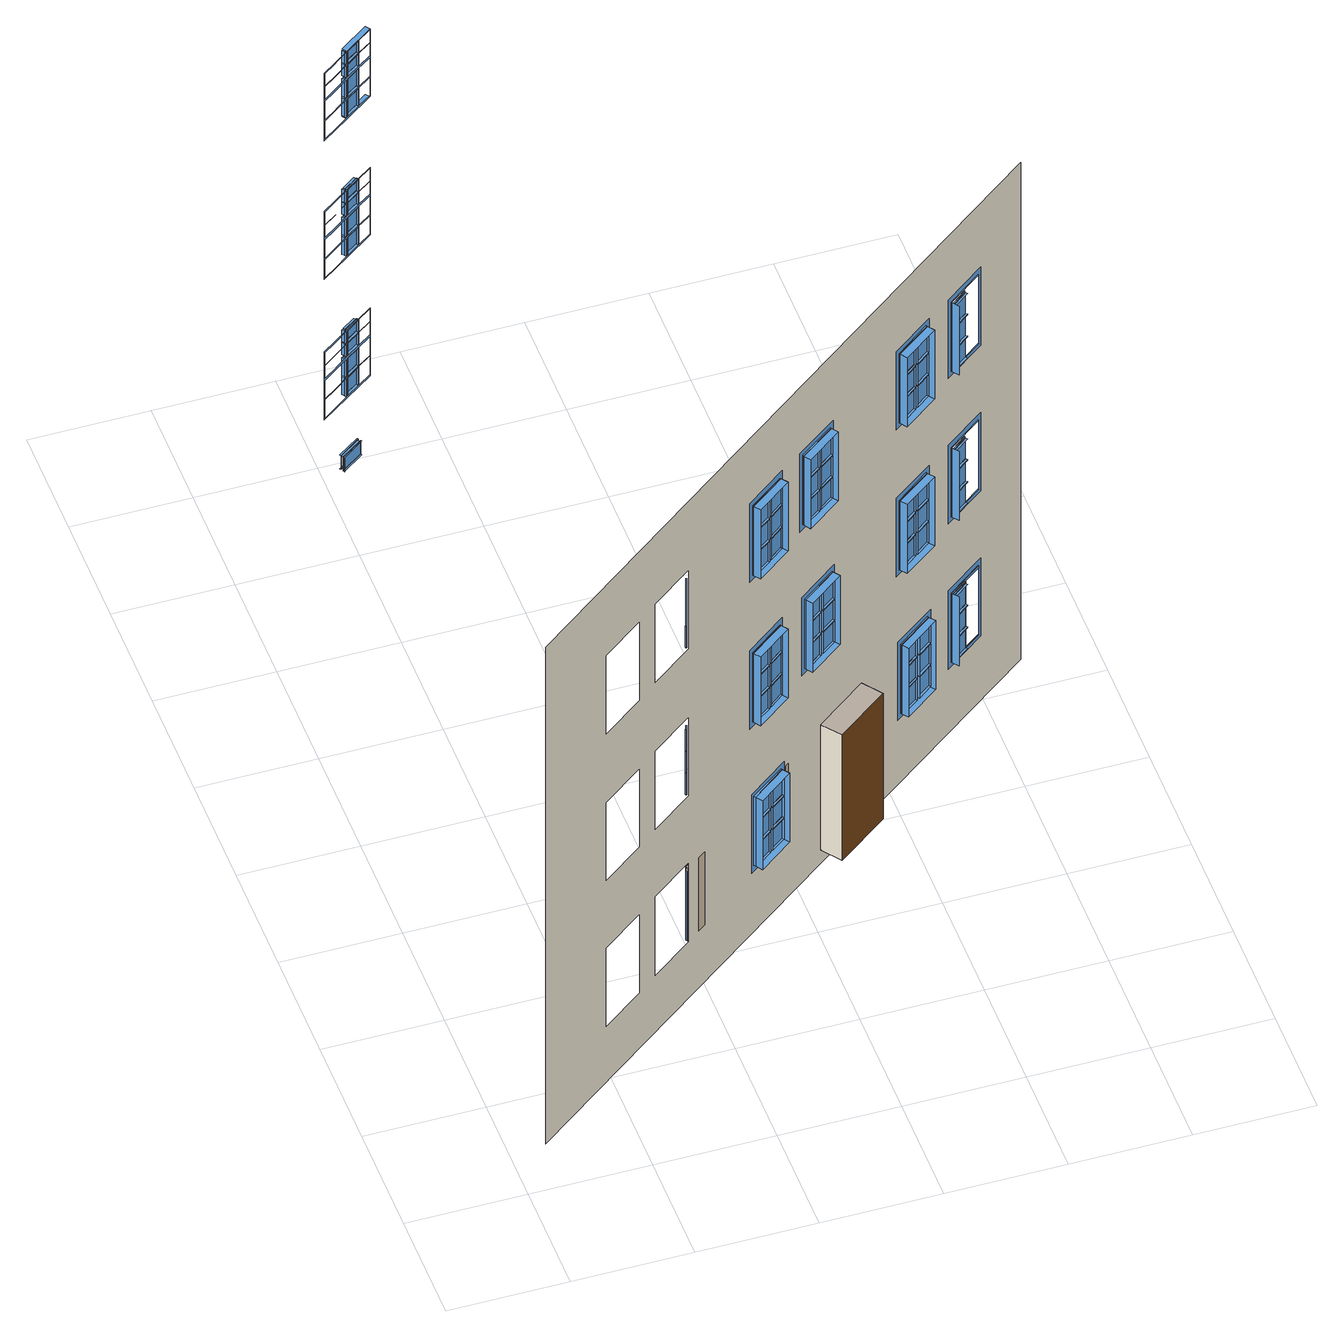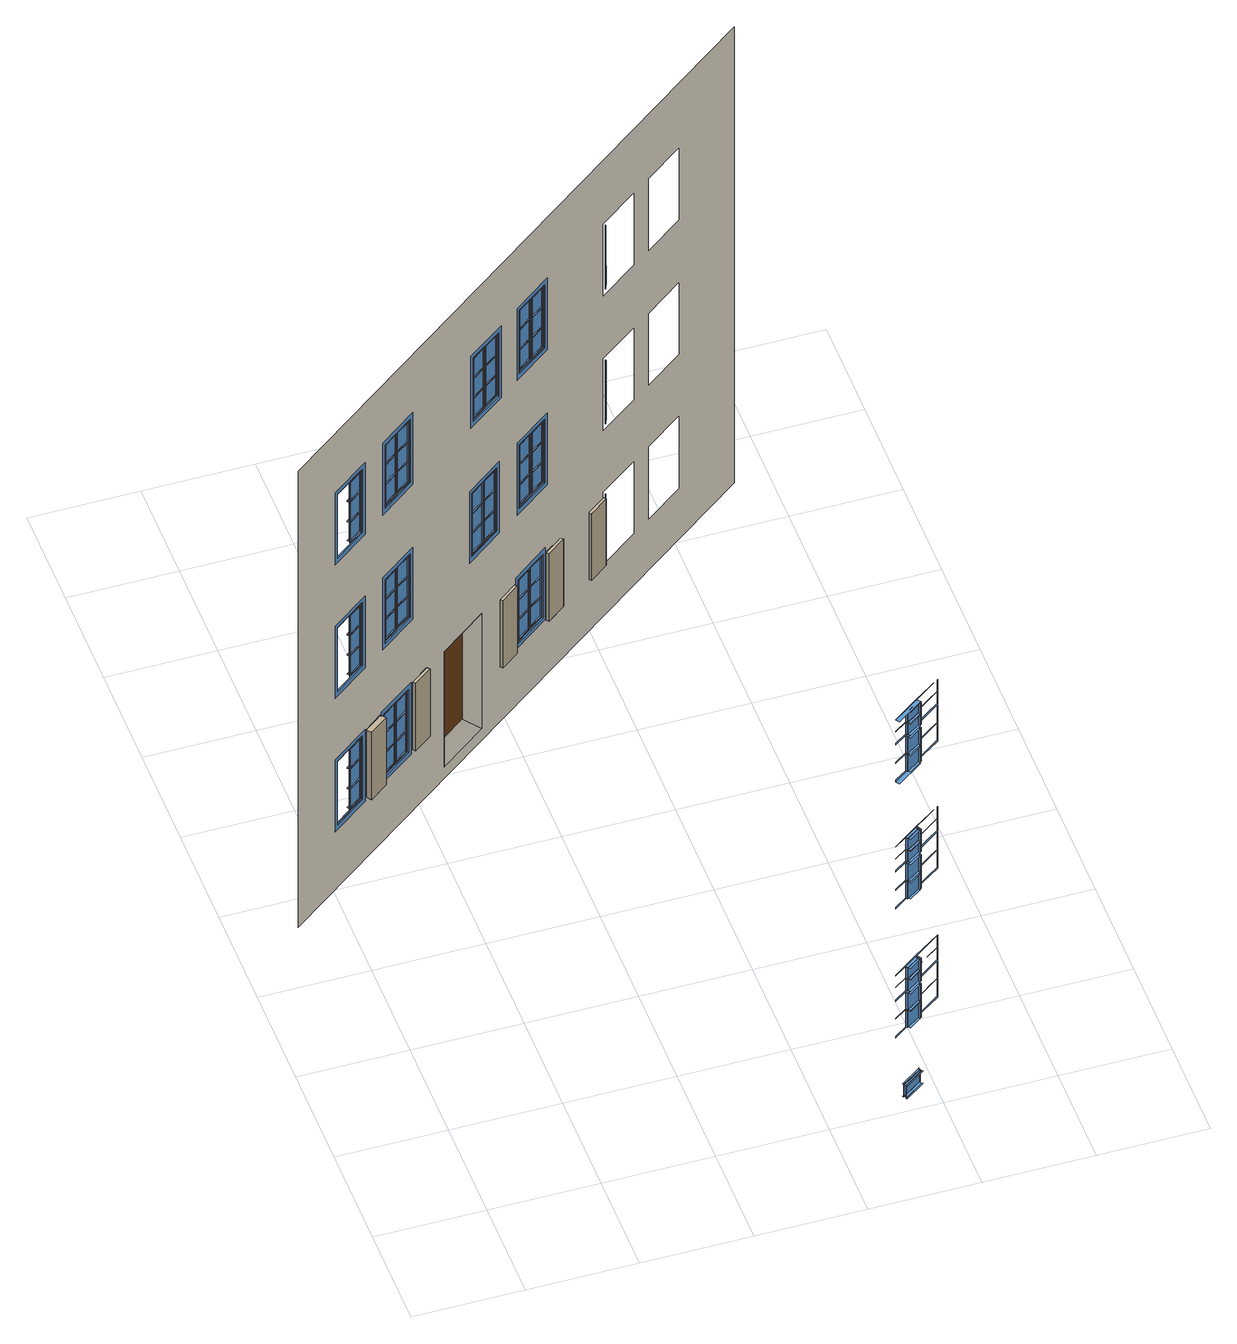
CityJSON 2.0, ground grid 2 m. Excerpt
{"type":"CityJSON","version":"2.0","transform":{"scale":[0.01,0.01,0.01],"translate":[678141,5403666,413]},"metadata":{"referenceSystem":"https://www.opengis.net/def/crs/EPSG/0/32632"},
"CityObjects":{
"building1":{"type":"Building","attributes":{"measuredHeight":14.99},"children":["building1-1","building1-2","building1-3","building1-4","building1-5"],"geometry":[{"type":"MultiSurface","lod":"3","boundaries":[[[0,1,2,3]],[[4,5,6,7]],[[8,9,10,11]],[[12,13,14,15]],[[16,17,18,19]],[[20,21,22,23]],[[24,25,26,27]],[[28,29,30,31]],[[32,33,34,35]],[[36,30,29,37]],[[38,34,33,39]],[[40,41,42,43]],[[44,45,46,47]],[[48,49,50,51]],[[52,53,54,55]],[[56,57,58,59]],[[60,61,62,63]],[[64,65,66,67]],[[68,46,45,69]],[[70,50,49,71]],[[72,54,53,73]],[[74,58,57,75]],[[76,62,61,77]],[[78,66,65,79]],[[80,42,41,81]],[[82,83,84,85]],[[86,87,88,89]],[[90,91,92,93]],[[94,84,83,95]],[[96,88,87,97]],[[98,92,91,99]],[[100,101,102,103],[55,104,105,52],[106,107,44,47],[108,109,48,51]],[[110,111,112,113],[67,114,115,64],[116,117,56,59],[118,119,60,63]],[[47,46,120,106]],[[105,121,53,52]],[[55,54,122,104]],[[109,123,49,48]],[[107,124,45,44]],[[51,50,125,108]],[[59,58,126,116]],[[115,127,65,64]],[[67,66,128,114]],[[119,129,61,60]],[[117,130,57,56]],[[63,62,131,118]],[[122,54,53,121]],[[123,125,50,49]],[[124,120,46,45]],[[128,66,65,127]],[[129,131,62,61]],[[130,126,58,57]],[[73,53,121,132]],[[71,49,123,133]],[[69,45,124,134]],[[79,65,127,135]],[[77,61,129,136]],[[75,57,130,137]],[[138,120,46,68]],[[139,125,50,70]],[[140,122,54,72]],[[141,126,58,74]],[[142,131,62,76]],[[143,128,66,78]],[[144,145,146,147],[93,148,149,90],[150,151,82,85],[152,153,86,89]],[[85,84,154,150]],[[149,155,91,90]],[[93,92,156,148]],[[153,157,87,86]],[[151,158,83,82]],[[89,88,159,152]],[[156,92,91,155]],[[157,159,88,87]],[[158,154,84,83]],[[99,91,155,160]],[[161,154,84,94]],[[97,87,157,162]],[[163,159,88,96]],[[164,156,92,98]],[[95,83,158,165]],[[106,120,124,107]],[[108,125,123,109]],[[104,122,121,105]],[[116,126,130,117]],[[118,131,129,119]],[[114,128,127,115]],[[133,123,125,139]],[[132,121,122,140]],[[134,124,120,138]],[[136,129,131,142]],[[135,127,128,143]],[[137,130,126,141]],[[166,167,168,169],[170,28,31,171]],[[172,173,174,175],[176,32,35,177]],[[31,30,178,171]],[[170,179,29,28]],[[35,34,180,177]],[[176,181,33,32]],[[179,178,30,29],[182,183,184,185],[102,101,100,103]],[[181,180,34,33],[186,187,188,189],[112,111,110,113]],[[150,154,158,151]],[[152,159,157,153]],[[148,156,155,149]],[[190,178,30,36]],[[37,29,179,191]],[[192,180,34,38]],[[39,33,181,193]],[[194,195,196,197]],[[198,199,200,201]],[[202,203,204,205]],[[206,207,208,209]],[[210,211,212,213]],[[214,215,216,217]],[[162,157,159,163]],[[160,155,156,164]],[[165,158,154,161]],[[218,219,220,221],[222,40,43,223]],[[43,42,224,223]],[[222,225,41,40]],[[226,200,199,227]],[[228,204,203,229]],[[230,196,195,231]],[[232,212,211,233]],[[234,216,215,235]],[[236,208,207,237]],[[225,224,42,41],[238,239,240,241],[146,145,144,147]],[[242,224,42,80]],[[81,41,225,243]],[[244,245,246,247]],[[248,249,250,251]],[[252,253,254,255]],[[256,250,249,257]],[[258,254,253,259]],[[260,246,245,261]],[[184,183,182,185],[205,262,263,202],[264,265,198,201],[266,267,194,197]],[[188,187,186,189],[217,268,269,214],[270,271,210,213],[272,273,206,209]],[[263,274,203,202]],[[265,275,199,198]],[[267,276,195,194]],[[269,277,215,214]],[[271,278,211,210]],[[273,279,207,206]],[[201,200,280,264]],[[197,196,281,266]],[[205,204,282,262]],[[213,212,283,270]],[[209,208,284,272]],[[217,216,285,268]],[[282,204,203,274]],[[276,281,196,195]],[[275,280,200,199]],[[285,216,215,277]],[[279,284,208,207]],[[278,283,212,211]],[[286,281,196,230]],[[287,282,204,228]],[[288,280,200,226]],[[289,284,208,236]],[[290,285,216,234]],[[291,283,212,232]],[[231,195,276,292]],[[229,203,274,293]],[[227,199,275,294]],[[237,207,279,295]],[[235,215,277,296]],[[233,211,278,297]],[[240,239,238,241],[255,298,299,252],[300,301,248,251],[302,303,244,247]],[[251,250,304,300]],[[247,246,305,302]],[[255,254,306,298]],[[299,307,253,252]],[[301,308,249,248]],[[303,309,245,244]],[[306,254,253,307]],[[309,305,246,245]],[[308,304,250,249]],[[261,245,309,310]],[[259,253,307,311]],[[257,249,308,312]],[[313,305,246,260]],[[314,306,254,258]],[[315,304,250,256]],[[264,280,275,265]],[[262,282,274,263]],[[266,281,276,267]],[[270,283,278,271]],[[268,285,277,269]],[[272,284,279,273]],[[293,274,282,287]],[[294,275,280,288]],[[292,276,281,286]],[[296,277,285,290]],[[297,278,283,291]],[[295,279,284,289]],[[171,178,179,170]],[[177,180,181,176]],[[300,304,308,301]],[[298,306,307,299]],[[302,305,309,303]],[[311,307,306,314]],[[312,308,304,315]],[[310,309,305,313]],[[191,179,178,190]],[[193,181,180,192]],[[223,224,225,222]],[[243,225,224,242]],[[316,317,318,319],[320,321,322,323],[324,325,326,327],[328,329,330,331],[332,333,334,335],[336,337,338,339],[340,341,342,343],[175,174,173,172],[344,345,346,347],[348,349,350,351],[352,353,354,355],[356,357,358,359],[169,168,167,166],[360,361,362,363],[364,365,366,367],[368,369,370,371],[221,220,219,218],[372,373,374,375],[376,377,378,379]],[[380,381,382,383]],[[384,382,381,385]],[[386,387,388,389]],[[390,391,392,393]],[[394,395,396,397]],[[398,399,400,401]],[[402,388,387,403]],[[404,392,391,405]],[[406,396,395,407]],[[408,400,399,409]],[[410,411,412,413]],[[414,415,416,417]],[[418,419,420,421]],[[422,412,411,423]],[[424,416,415,425]],[[426,420,419,427]],[[428,429,430,431],[397,432,433,394],[434,435,386,389],[436,437,390,393]],[[433,438,395,394]],[[437,439,391,390]],[[435,440,387,386]],[[389,388,441,434]],[[397,396,442,432]],[[393,392,443,436]],[[442,396,395,438]],[[439,443,392,391]],[[440,441,388,387]],[[407,395,438,444]],[[445,441,388,402]],[[405,391,439,446]],[[447,443,392,404]],[[448,442,396,406]],[[403,387,440,449]],[[450,451,452,453],[421,454,455,418],[456,457,410,413],[458,459,414,417]],[[413,412,460,456]],[[421,420,461,454]],[[417,416,462,458]],[[455,463,419,418]],[[459,464,415,414]],[[457,465,411,410]],[[461,420,419,463]],[[464,462,416,415]],[[465,460,412,411]],[[427,419,463,466]],[[467,460,412,422]],[[425,415,464,468]],[[469,462,416,424]],[[470,461,420,426]],[[423,411,465,471]],[[434,441,440,435]],[[436,443,439,437]],[[432,442,438,433]],[[446,439,443,447]],[[444,438,442,448]],[[449,440,441,445]],[[360,363,362,361],[472,380,383,473]],[[383,382,474,473]],[[472,475,381,380]],[[475,474,382,381],[476,477,478,479],[430,429,428,431]],[[456,460,465,457]],[[458,462,464,459]],[[454,461,463,455]],[[385,381,475,480]],[[481,474,382,384]],[[482,483,484,485]],[[486,487,488,489]],[[490,491,492,493]],[[468,464,462,469]],[[466,463,461,470]],[[471,465,460,467]],[[341,340,343,342],[494,398,401,495]],[[496,488,487,497]],[[498,492,491,499]],[[500,484,483,501]],[[401,400,502,495]],[[494,503,399,398]],[[503,502,400,399],[504,505,506,507],[452,451,450,453]],[[508,502,400,408]],[[409,399,503,509]],[[510,511,512,513]],[[514,515,516,517]],[[518,519,520,521]],[[522,516,515,523]],[[524,520,519,525]],[[526,512,511,527]],[[478,477,476,479],[493,528,529,490],[530,531,486,489],[532,533,482,485]],[[489,488,534,530]],[[485,484,535,532]],[[493,492,536,528]],[[529,537,491,490]],[[531,538,487,486]],[[533,539,483,482]],[[536,492,491,537]],[[539,535,484,483]],[[538,534,488,487]],[[327,326,540,541]],[[501,483,539,542]],[[499,491,537,543]],[[497,487,538,544]],[[545,535,484,500]],[[546,536,492,498]],[[547,534,488,496]],[[506,505,504,507],[521,548,549,518],[550,551,514,517],[552,553,510,513]],[[517,516,554,550]],[[513,512,555,552]],[[521,520,556,548]],[[549,557,519,518]],[[551,558,515,514]],[[553,559,511,510]],[[556,520,519,557]],[[559,555,512,511]],[[558,554,516,515]],[[527,511,559,560]],[[525,519,557,561]],[[523,515,558,562]],[[563,555,512,526]],[[564,556,520,524]],[[565,554,516,522]],[[530,534,538,531]],[[528,536,537,529]],[[532,535,539,533]],[[543,537,536,546]],[[544,538,534,547]],[[542,539,535,545]],[[473,474,475,472]],[[550,554,558,551]],[[548,556,557,549]],[[552,555,559,553]],[[561,557,556,564]],[[562,558,554,565]],[[560,559,555,563]],[[480,475,474,481]],[[495,502,503,494]],[[509,503,502,508]],[[326,325,566,540]],[[324,327,541,567]],[[566,567,541,540]],[[325,324,567,566]],[[568,569,570,571]],[[572,573,574,575]],[[576,570,569,577]],[[578,574,573,579]],[[580,581,582,583]],[[584,585,586,587]],[[588,589,590,591]],[[592,593,594,595]],[[596,597,598,599]],[[600,601,602,603]],[[604,605,606,607]],[[608,586,585,609]],[[610,590,589,611]],[[612,594,593,613]],[[614,598,597,615]],[[616,602,601,617]],[[618,606,605,619]],[[620,582,581,621]],[[622,623,624,625]],[[626,627,628,629]],[[630,631,632,633]],[[634,624,623,635]],[[636,628,627,637]],[[638,632,631,639]],[[640,641,642,643],[595,644,645,592],[646,647,584,587],[648,649,588,591]],[[650,651,652,653],[607,654,655,604],[656,657,596,599],[658,659,600,603]],[[587,586,660,646]],[[595,594,661,644]],[[591,590,662,648]],[[599,598,663,656]],[[607,606,664,654]],[[603,602,665,658]],[[645,666,593,592]],[[649,667,589,588]],[[647,668,585,584]],[[655,669,605,604]],[[659,670,601,600]],[[657,671,597,596]],[[661,594,593,666]],[[667,662,590,589]],[[668,660,586,585]],[[664,606,605,669]],[[670,665,602,601]],[[671,663,598,597]],[[613,593,666,672]],[[611,589,667,673]],[[609,585,668,674]],[[619,605,669,675]],[[617,601,670,676]],[[615,597,671,677]],[[678,660,586,608]],[[679,662,590,610]],[[680,661,594,612]],[[681,663,598,614]],[[682,665,602,616]],[[683,664,606,618]],[[684,685,686,687],[633,688,689,630],[690,691,622,625],[692,693,626,629]],[[625,624,694,690]],[[689,695,631,630]],[[633,632,696,688]],[[693,697,627,626]],[[691,698,623,622]],[[629,628,699,692]],[[696,632,631,695]],[[697,699,628,627]],[[698,694,624,623]],[[700,694,624,634]],[[701,699,628,636]],[[702,696,632,638]],[[639,631,695,703]],[[637,627,697,704]],[[635,623,698,705]],[[646,660,668,647]],[[648,662,667,649]],[[644,661,666,645]],[[656,663,671,657]],[[658,665,670,659]],[[654,664,669,655]],[[673,667,662,679]],[[672,666,661,680]],[[674,668,660,678]],[[676,670,665,682]],[[675,669,664,683]],[[677,671,663,681]],[[365,364,367,366],[706,568,571,707]],[[339,338,337,336],[708,572,575,709]],[[571,570,710,707]],[[575,574,711,709]],[[706,712,569,568]],[[708,713,573,572]],[[712,710,570,569],[714,715,716,717],[642,641,640,643]],[[713,711,574,573],[718,719,720,721],[652,651,650,653]],[[690,694,698,691]],[[692,699,697,693]],[[688,696,695,689]],[[722,710,570,576]],[[577,569,712,723]],[[724,711,574,578]],[[579,573,713,725]],[[726,727,728,729]],[[730,731,732,733]],[[734,735,736,737]],[[738,739,740,741]],[[742,743,744,745]],[[746,747,748,749]],[[704,697,699,701]],[[703,695,696,702]],[[705,698,694,700]],[[329,328,331,330],[750,580,583,751]],[[583,582,752,751]],[[750,753,581,580]],[[754,732,731,755]],[[756,736,735,757]],[[758,728,727,759]],[[760,744,743,761]],[[762,748,747,763]],[[764,740,739,765]],[[753,752,582,581],[766,767,768,769],[686,685,684,687]],[[770,752,582,620]],[[621,581,753,771]],[[772,773,774,775]],[[776,777,778,779]],[[780,781,782,783]],[[784,778,777,785]],[[786,782,781,787]],[[788,774,773,789]],[[716,715,714,717],[737,790,791,734],[792,793,730,733],[794,795,726,729]],[[720,719,718,721],[749,796,797,746],[798,799,742,745],[800,801,738,741]],[[791,802,735,734]],[[793,803,731,730]],[[795,804,727,726]],[[797,805,747,746]],[[799,806,743,742]],[[801,807,739,738]],[[733,732,808,792]],[[729,728,809,794]],[[737,736,810,790]],[[745,744,811,798]],[[741,740,812,800]],[[749,748,813,796]],[[810,736,735,802]],[[804,809,728,727]],[[803,808,732,731]],[[813,748,747,805]],[[807,812,740,739]],[[806,811,744,743]],[[814,809,728,758]],[[815,810,736,756]],[[816,808,732,754]],[[817,812,740,764]],[[818,813,748,762]],[[819,811,744,760]],[[759,727,804,820]],[[757,735,802,821]],[[755,731,803,822]],[[765,739,807,823]],[[763,747,805,824]],[[761,743,806,825]],[[768,767,766,769],[783,826,827,780],[828,829,776,779],[830,831,772,775]],[[779,778,832,828]],[[775,774,833,830]],[[783,782,834,826]],[[827,835,781,780]],[[829,836,777,776]],[[831,837,773,772]],[[834,782,781,835]],[[837,833,774,773]],[[836,832,778,777]],[[789,773,837,838]],[[787,781,835,839]],[[785,777,836,840]],[[841,833,774,788]],[[842,834,782,786]],[[843,832,778,784]],[[792,808,803,793]],[[790,810,802,791]],[[794,809,804,795]],[[798,811,806,799]],[[796,813,805,797]],[[800,812,807,801]],[[821,802,810,815]],[[822,803,808,816]],[[820,804,809,814]],[[824,805,813,818]],[[825,806,811,819]],[[823,807,812,817]],[[707,710,712,706]],[[709,711,713,708]],[[828,832,836,829]],[[826,834,835,827]],[[830,833,837,831]],[[839,835,834,842]],[[840,836,832,843]],[[838,837,833,841]],[[723,712,710,722]],[[725,713,711,724]],[[751,752,753,750]],[[771,753,752,770]],[[844,845,846,847]],[[848,849,850,851]],[[852,853,854,855]],[[856,846,845,857]],[[858,850,849,859]],[[860,854,853,861]],[[862,863,864,865]],[[866,867,868,869]],[[870,871,872,873]],[[874,875,876,877]],[[878,879,880,881]],[[882,883,884,885]],[[886,887,888,889]],[[890,891,892,893]],[[894,895,896,897]],[[898,864,863,899]],[[900,868,867,901]],[[902,872,871,903]],[[904,876,875,905]],[[906,880,879,907]],[[908,884,883,909]],[[910,888,887,911]],[[912,892,891,913]],[[914,896,895,915]],[[916,917,918,919],[873,920,921,870],[922,923,862,865],[924,925,866,869]],[[926,927,928,929],[885,930,931,882],[932,933,874,877],[934,935,878,881]],[[936,937,938,939],[897,940,941,894],[942,943,886,889],[944,945,890,893]],[[865,864,946,922]],[[921,947,871,870]],[[873,872,948,920]],[[925,949,867,866]],[[923,950,863,862]],[[869,868,951,924]],[[877,876,952,932]],[[931,953,883,882]],[[885,884,954,930]],[[935,955,879,878]],[[933,956,875,874]],[[881,880,957,934]],[[889,888,958,942]],[[941,959,895,894]],[[897,896,960,940]],[[945,961,891,890]],[[943,962,887,886]],[[893,892,963,944]],[[948,872,871,947]],[[949,951,868,867]],[[950,946,864,863]],[[954,884,883,953]],[[955,957,880,879]],[[956,952,876,875]],[[960,896,895,959]],[[961,963,892,891]],[[962,958,888,887]],[[903,871,947,964]],[[901,867,949,965]],[[899,863,950,966]],[[909,883,953,967]],[[907,879,955,968]],[[905,875,956,969]],[[915,895,959,970]],[[913,891,961,971]],[[911,887,962,972]],[[973,946,864,898]],[[974,951,868,900]],[[975,948,872,902]],[[976,952,876,904]],[[977,957,880,906]],[[978,954,884,908]],[[979,958,888,910]],[[980,963,892,912]],[[981,960,896,914]],[[922,946,950,923]],[[924,951,949,925]],[[920,948,947,921]],[[932,952,956,933]],[[934,957,955,935]],[[930,954,953,931]],[[942,958,962,943]],[[944,963,961,945]],[[940,960,959,941]],[[323,322,321,320],[982,844,847,983]],[[368,371,370,369],[984,848,851,985]],[[334,333,332,335],[986,852,855,987]],[[847,846,988,983]],[[982,989,845,844]],[[851,850,990,985]],[[984,991,849,848]],[[855,854,992,987]],[[986,993,853,852]],[[989,988,846,845],[994,995,996,997],[918,917,916,919]]],"semantics":{"surfaces":[{"type":"Window","@cityeditor:layer":"Unclassified.LoD3","frameKlumMaterialClass":"Wood","frameKlumMaterialIndex":"L101","paneMaterialClass":"Glass"},{"type":"WallSurface","klumMaterialClass":"Plaster","klumMaterialIndex":"I101","materialUncertainty":0.3},{"type":"OuterCeilingSurface"},{"type":"OuterFloorSurface","klumMaterialClass":"Granite","klumMaterialIndex":"F008","materialUncertainty":0.3},{"type":"Door","klumMaterialClass":"Wood","klumMaterialIndex":"L102"}],"values":[0,0,0,0,0,0,0,0,0,0,0,0,0,0,0,0,0,0,0,0,0,0,0,0,0,0,0,0,0,0,0,0,0,0,0,0,0,0,0,0,0,0,0,0,0,0,0,0,0,0,0,0,0,0,0,0,0,0,0,0,0,0,0,0,0,0,0,0,0,0,0,0,0,0,0,0,0,0,0,0,0,0,0,0,0,0,0,0,0,0,0,0,0,0,0,0,0,0,0,0,0,0,0,0,0,0,0,0,0,0,0,0,0,0,0,0,0,0,0,0,0,0,0,0,0,0,0,0,0,0,0,0,0,0,0,0,0,0,0,0,0,0,0,0,0,0,0,0,0,0,0,0,0,0,0,0,0,0,0,0,0,0,0,0,0,0,0,0,0,0,0,0,0,0,0,0,0,0,0,0,0,0,0,0,0,0,0,0,0,0,0,0,0,0,0,0,0,0,0,0,0,0,0,0,0,1,0,0,0,0,0,0,0,0,0,0,0,0,0,0,0,0,0,0,0,0,0,0,0,0,0,0,0,0,0,0,0,0,0,0,0,0,0,0,0,0,0,0,0,0,0,0,0,0,0,0,0,0,0,0,0,0,0,0,0,0,0,0,0,0,0,0,0,0,0,0,0,0,0,0,0,0,0,0,0,0,0,0,0,0,0,0,0,0,0,0,0,0,0,0,1,0,0,0,0,0,0,0,0,0,0,0,0,0,0,0,0,0,0,0,0,0,0,0,0,0,0,0,0,0,0,0,0,0,0,0,0,0,0,2,3,4,1,0,0,0,0,0,0,0,0,0,0,0,0,0,0,0,0,0,0,0,0,0,0,0,0,0,0,0,0,0,0,0,0,0,0,0,0,0,0,0,0,0,0,0,0,0,0,0,0,0,0,0,0,0,0,0,0,0,0,0,0,0,0,0,0,0,0,0,0,0,0,0,0,0,0,0,0,0,0,0,0,0,0,0,0,0,0,0,0,0,0,0,0,0,0,0,0,0,0,0,0,0,0,0,0,0,0,0,0,0,0,0,0,0,0,0,0,0,0,0,0,0,0,0,0,0,0,0,0,0,0,0,0,0,0,0,0,0,0,0,0,0,0,0,0,0,0,0,0,0,0,0,0,0,0,0,0,0,0,0,0,0,0,0,0,0,0,0,0,0,0,0,0,0,0,0,0,0,0,0,0,0,0,0,0,0,0,0,0,0,0,0,0,0,0,0,0,0,0,0,0,0,0,0,0,0,0,0,0,0,0,0,0,0,0,0,0,0,0,0,0,0,0,0,0,0,0,0,0,0,0,0,0,0,0,0,0,0,0,0,0,0,0,0,0,0,0,0,0,0,0,0,0,0,0,0,0,0,0,0,0,0,0,0,0,0,0,0,0,0,0,0,0,0,0,0,0,0,0,0,0,0,0,0,0,0,0,0,0,0]}}]},
"building1-1":{"type":"BuildingInstallation","attributes":{"klumMaterialClass":"Wood","klumMaterialIndex":"L102","relationToConstruction":"outside"},"parents":["building1"],"geometry":[{"type":"MultiSurface","lod":"3","boundaries":[[[998,999,1000,1001]],[[999,998,1002,1003]],[[1001,1000,1004,1005]],[[998,1001,1005,1002]],[[1005,1004,1003,1002]],[[1000,999,1003,1004]]]}]},
"building1-2":{"type":"BuildingInstallation","attributes":{"klumMaterialClass":"Wood","klumMaterialIndex":"L102","relationToConstruction":"outside"},"parents":["building1"],"geometry":[{"type":"MultiSurface","lod":"3","boundaries":[[[1006,1007,1008,1009]],[[1007,1006,1010,1011]],[[1009,1008,1012,1013]],[[1006,1009,1013,1010]],[[1013,1012,1011,1010]],[[1008,1007,1011,1012]]]}]},
"building1-3":{"type":"BuildingInstallation","attributes":{"klumMaterialClass":"Wood","klumMaterialIndex":"L102","relationToConstruction":"outside"},"parents":["building1"],"geometry":[{"type":"MultiSurface","lod":"3","boundaries":[[[1014,1015,1016,1017]],[[1015,1014,1018,1019]],[[1017,1016,1020,1021]],[[1014,1017,1021,1018]],[[1021,1020,1019,1018]],[[1016,1015,1019,1020]]]}]},
"building1-4":{"type":"BuildingInstallation","attributes":{"klumMaterialClass":"Wood","klumMaterialIndex":"L102","relationToConstruction":"outside"},"parents":["building1"],"geometry":[{"type":"MultiSurface","lod":"3","boundaries":[[[1022,1023,1024,1025]],[[1023,1022,1026,1027]],[[1025,1024,1028,1029]],[[1022,1025,1029,1026]],[[1029,1028,1027,1026]],[[1024,1023,1027,1028]]]}]},
"building1-5":{"type":"BuildingInstallation","attributes":{"klumMaterialClass":"Wood","klumMaterialIndex":"L102","relationToConstruction":"outside"},"parents":["building1"],"geometry":[{"type":"MultiSurface","lod":"3","boundaries":[[[1030,1031,1032,1033]],[[1031,1030,1034,1035]],[[1033,1032,1036,1037]],[[1030,1033,1037,1034]],[[1037,1036,1035,1034]],[[1032,1031,1035,1036]]]}]},
"building2":{"type":"Building","attributes":{"measuredHeight":14.04},"geometry":[{"type":"MultiSurface","lod":"3","boundaries":[[[1038,1039,1040,1041,1042,1043,1044],[1045,1046,1047,1048],[1049,1050,1051,1052],[1053,1054,1055,1056],[1057,1058,1059,1060],[1061,1062,1063,1064],[1065,1066,1067,1068],[1069,1070,1071,1072],[1073,1074,1075,1076],[1077,1078,1079,1080],[1081,1082,1083,1084],[1085,1086,1087,1088],[1089,1090,1091,1092],[1093,1094,1095,1096],[1097,1098,1099,1100],[1101,1102,1103,1104],[1105,1106,1107,1108]],[[1109,1110,1111,1112,1113,1114,1115],[1116,1117,1118,1119],[1120,1121,1122,1123],[1124,1125,1126,1127],[1128,1129,1130,1131],[1132,1133,1134,1135],[1136,1137,1138,1139],[1140,1141,1142,1143],[1144,1145,1146,1147],[1148,1149,1150,1151],[1152,1153,1154,1155],[1156,1157,1158,1159],[1160,1161,1162,1163],[1164,1165,1166,1167],[1168,1169,1170,1171],[1172,1173,1174,1175],[1176,1177,1178,1179]],[[1180,1181,1182,1183,1184,1185,1186],[1187,1188,1189,1190],[1191,1192,1193,1194],[1195,1196,1197,1198],[1199,1200,1201,1202],[1203,1204,1205,1206],[1207,1208,1209,1210],[1211,1212,1213,1214],[1215,1216,1217,1218],[1219,1220,1221,1222],[1223,1224,1225,1226],[1227,1228,1229,1230],[1231,1232,1233,1234],[1235,1236,1237,1238],[1239,1240,1241,1242],[1243,1244,1245,1246],[1247,1248,1249,1250]],[[1251,1252,1253,1254]],[[1254,1255,1256,1251]],[[1257,1258,1259,1260]],[[1261,1262,1263,1264]],[[1263,1258,1257,1264]],[[1265,1266,1267,1268]],[[1269,1270,1271,1272]],[[1271,1266,1265,1272]],[[1273,1274,1275,1276]],[[1277,1278,1279,1280]],[[1279,1274,1273,1280]],[[1281,1282,1283,1284]],[[1285,1286,1287,1288]],[[1287,1282,1281,1288]],[[1289,1290,1291,1292]],[[1293,1294,1295,1296]],[[1295,1290,1289,1296]],[[1297,1298,1299,1300]],[[1301,1302,1303,1304]],[[1303,1298,1297,1304]],[[1083,1271,1270,1084]],[[1073,1263,1262,1074]],[[1069,1259,1258,1070]],[[1077,1267,1266,1078]],[[1154,1287,1286,1155]],[[1144,1279,1278,1145]],[[1140,1275,1274,1141]],[[1148,1283,1282,1149]],[[1225,1303,1302,1226]],[[1215,1295,1294,1216]],[[1211,1291,1290,1212]],[[1219,1299,1298,1220]],[[1305,1306,1307,1308]],[[1309,1306,1305,1310]],[[1311,1312,1309,1310]],[[1313,1314,1315,1316]],[[1317,1318,1319,1320]],[[1319,1314,1313,1320]],[[1321,1322,1323,1324]],[[1325,1322,1321,1326]],[[1327,1328,1325,1326]],[[1329,1330,1331,1332]],[[1333,1334,1335,1336]],[[1335,1330,1329,1336]],[[1337,1338,1339,1340]],[[1341,1338,1337,1342]],[[1343,1344,1341,1342]],[[1345,1346,1347,1348]],[[1349,1350,1351,1352]],[[1351,1346,1345,1352]],[[1053,1309,1312,1054]],[[1058,1307,1306,1059]],[[1097,1315,1314,1098]],[[1095,1319,1318,1096]],[[1124,1325,1328,1125]],[[1129,1323,1322,1130]],[[1168,1331,1330,1169]],[[1166,1335,1334,1167]],[[1195,1341,1344,1196]],[[1200,1339,1338,1201]],[[1239,1347,1346,1240]],[[1237,1351,1350,1238]],[[1353,1354,1312,1311]],[[1355,1356,1306,1305]],[[1357,1358,1318,1317]],[[1359,1360,1314,1313]],[[1361,1362,1328,1327]],[[1363,1364,1322,1321]],[[1365,1366,1334,1333]],[[1367,1368,1330,1329]],[[1369,1370,1344,1343]],[[1371,1372,1338,1337]],[[1373,1374,1350,1349]],[[1375,1376,1346,1345]],[[1310,1309,1377,1378]],[[1308,1307,1379,1380]],[[1320,1319,1381,1382]],[[1316,1315,1383,1384]],[[1326,1325,1385,1386]],[[1324,1323,1387,1388]],[[1336,1335,1389,1390]],[[1332,1331,1391,1392]],[[1342,1341,1393,1394]],[[1340,1339,1395,1396]],[[1352,1351,1397,1398]],[[1348,1347,1399,1400]],[[1401,1402,1403,1404]],[[1405,1406,1407,1408]],[[1312,1309,1377,1354]],[[1309,1306,1356,1377]],[[1306,1307,1379,1356]],[[1319,1314,1360,1381]],[[1314,1315,1383,1360]],[[1318,1319,1381,1358]],[[1328,1325,1385,1362]],[[1325,1322,1364,1385]],[[1322,1323,1387,1364]],[[1335,1330,1368,1389]],[[1330,1331,1391,1368]],[[1334,1335,1389,1366]],[[1344,1341,1393,1370]],[[1341,1338,1372,1393]],[[1338,1339,1395,1372]],[[1351,1346,1376,1397]],[[1346,1347,1399,1376]],[[1350,1351,1397,1374]],[[1408,1401,1404,1405],[1409,1410,1411,1412]],[[1054,1312,1354,1055]],[[1059,1306,1356,1060]],[[1096,1318,1358,1093]],[[1098,1314,1360,1099]],[[1125,1328,1362,1126]],[[1130,1322,1364,1131]],[[1167,1334,1366,1164]],[[1169,1330,1368,1170]],[[1196,1344,1370,1197]],[[1201,1338,1372,1202]],[[1238,1350,1374,1235]],[[1240,1346,1376,1241]],[[1057,1379,1307,1058]],[[1056,1377,1309,1053]],[[1094,1381,1319,1095]],[[1100,1383,1315,1097]],[[1128,1387,1323,1129]],[[1127,1385,1325,1124]],[[1165,1389,1335,1166]],[[1171,1391,1331,1168]],[[1199,1395,1339,1200]],[[1198,1393,1341,1195]],[[1236,1397,1351,1237]],[[1242,1399,1347,1239]],[[1413,1409,1412,1414]],[[1410,1415,1416,1411]],[[1255,1417,1418,1256],[1415,1416,1414,1413]],[[1416,1414,1413,1415]],[[1419,1417,1255,1254]],[[1251,1256,1418,1420]],[[1055,1354,1377,1056]],[[1060,1356,1379,1057]],[[1093,1358,1381,1094]],[[1099,1360,1383,1100]],[[1126,1362,1385,1127]],[[1131,1364,1387,1128]],[[1164,1366,1389,1165]],[[1170,1368,1391,1171]],[[1197,1370,1393,1198]],[[1202,1372,1395,1199]],[[1235,1374,1397,1236]],[[1241,1376,1399,1242]],[[1421,1422,1356,1379]],[[1423,1424,1360,1383]],[[1425,1426,1364,1387]],[[1427,1428,1368,1391]],[[1429,1430,1372,1395]],[[1431,1432,1376,1399]],[[1377,1356,1422,1433]],[[1434,1354,1377,1433]],[[1038,1044,1435,1436]],[[1381,1360,1424,1437]],[[1438,1439,1040,1039]],[[1440,1358,1381,1437]],[[1051,1433,1434,1052]],[[1047,1421,1422,1048]],[[1107,1437,1440,1108]],[[1101,1423,1424,1102]],[[1122,1441,1442,1123]],[[1118,1425,1426,1119]],[[1178,1443,1444,1179]],[[1172,1427,1428,1173]],[[1193,1445,1446,1194]],[[1189,1429,1430,1190]],[[1249,1447,1448,1250]],[[1243,1431,1432,1244]]],"semantics":{"surfaces":[{"type":"Window","@cityeditor:layer":"Unclassified.LoD3","frameMaterialClass":"Wood","frameMaterialName":"PaintedWood","paneMaterialClass":"Glass","frameMaterialUncertainty":0.3}],"values":[0,0,0,0,0,0,0,0,0,0,0,0,0,0,0,0,0,0,0,0,0,0,0,0,0,0,0,0,0,0,0,0,0,0,0,0,0,0,0,0,0,0,0,0,0,0,0,0,0,0,0,0,0,0,0,0,0,0,0,0,0,0,0,0,0,0,0,0,0,0,0,0,0,0,0,0,0,0,0,0,0,0,0,0,0,0,0,0,0,0,0,0,0,0,0,0,0,0,0,0,0,0,0,0,0,0,0,0,0,0,0,0,0,0,0,0,0,0,0,0,0,0,0,0,0,0,0,0,0,0,0,0,0,0,0,0,0,0,0,0,0,0,0,0,0,0,0,0,0,0,0,0,0,0,0,0,0,0,0,0,0,0,0,0,0,0,0,0,0,0,0,0,0,0,0,0]}}]}
},
"vertices":[
[359,318,849],[360,316,849],[360,316,894],[359,318,894],[359,318,583],[360,316,583],[360,316,627],[359,318,627],[359,318,629],[360,316,629],[360,316,674],[359,318,674],[359,318,536],[360,316,536],[360,316,581],[359,318,581],[361,321,221],[362,320,221],[362,320,368],[361,321,368],[361,321,844],[362,320,844],[362,320,992],[361,321,992],[361,321,531],[362,320,531],[362,320,679],[361,321,679],[505,430,1000],[506,429,1000],[506,429,853],[505,430,853],[505,430,687],[506,429,687],[506,429,540],[505,430,540],[514,418,853],[514,418,1000],[514,418,540],[514,418,687],[508,433,377],[510,431,377],[510,431,230],[508,433,230],[509,431,949],[510,429,949],[510,429,904],[509,431,904],[509,431,902],[510,429,902],[510,429,858],[509,431,858],[509,431,995],[510,429,995],[510,429,951],[509,431,951],[509,431,636],[510,429,636],[510,429,591],[509,431,591],[509,431,589],[510,429,589],[510,429,545],[509,431,545],[509,431,682],[510,429,682],[510,429,638],[509,431,638],[513,426,904],[513,426,949],[513,426,858],[513,426,902],[513,426,951],[513,426,995],[513,426,591],[513,426,636],[513,426,545],[513,426,589],[513,426,638],[513,426,682],[518,420,230],[518,420,377],[512,433,326],[514,432,326],[514,432,281],[512,433,281],[512,433,279],[514,432,279],[514,432,235],[512,433,235],[512,433,372],[514,432,372],[514,432,328],[512,433,328],[516,429,281],[516,429,326],[516,429,235],[516,429,279],[516,429,328],[516,429,372],[535,450,856],[508,430,856],[508,430,997],[535,450,997],[533,449,951],[533,449,995],[533,449,904],[533,449,949],[533,449,858],[533,449,902],[535,450,543],[508,430,543],[508,430,684],[535,450,684],[533,449,638],[533,449,682],[533,449,591],[533,449,636],[533,449,545],[533,449,589],[535,447,904],[535,447,995],[535,447,951],[535,447,902],[535,447,949],[535,447,858],[535,447,591],[535,447,682],[535,447,638],[535,447,589],[535,447,636],[535,447,545],[537,444,995],[537,444,902],[537,444,949],[537,444,682],[537,444,589],[537,444,636],[537,444,904],[537,444,858],[537,444,951],[537,444,591],[537,444,545],[537,444,638],[538,452,233],[511,432,233],[511,432,374],[538,452,374],[537,451,328],[537,451,372],[537,451,281],[537,451,326],[537,451,235],[537,451,279],[538,450,281],[538,450,372],[538,450,328],[538,450,279],[538,450,326],[538,450,235],[540,447,372],[540,447,281],[540,447,279],[540,447,235],[540,447,328],[540,447,326],[569,479,843],[499,426,843],[499,426,1010],[569,479,1010],[564,474,1000],[564,474,853],[569,479,530],[499,426,530],[499,426,697],[569,479,697],[564,474,687],[564,474,540],[565,473,853],[565,473,1000],[565,473,540],[565,473,687],[536,451,997],[536,451,856],[563,471,856],[563,471,997],[536,451,684],[536,451,543],[563,471,543],[563,471,684],[573,462,853],[573,462,1000],[573,462,540],[573,462,687],[538,452,902],[539,450,902],[539,450,858],[538,452,858],[538,452,949],[539,450,949],[539,450,904],[538,452,904],[538,452,995],[539,450,995],[539,450,951],[538,452,951],[538,452,589],[539,450,589],[539,450,545],[538,452,545],[538,452,636],[539,450,636],[539,450,591],[538,452,591],[538,452,682],[539,450,682],[539,450,638],[538,452,638],[573,481,220],[503,428,220],[503,428,387],[573,481,387],[567,477,377],[567,477,230],[568,475,230],[568,475,377],[541,447,904],[541,447,949],[541,447,951],[541,447,995],[541,447,858],[541,447,902],[541,447,591],[541,447,636],[541,447,638],[541,447,682],[541,447,545],[541,447,589],[540,454,374],[540,454,233],[566,474,233],[566,474,374],[576,464,230],[576,464,377],[541,455,279],[542,453,279],[542,453,235],[541,455,235],[541,455,326],[542,453,326],[542,453,281],[541,455,281],[541,455,372],[542,453,372],[542,453,328],[541,455,328],[544,450,281],[544,450,326],[544,450,328],[544,450,372],[544,450,235],[544,450,279],[562,470,951],[562,470,995],[562,470,904],[562,470,949],[562,470,858],[562,470,902],[562,470,638],[562,470,682],[562,470,591],[562,470,636],[562,470,545],[562,470,589],[563,469,995],[563,469,949],[563,469,902],[563,469,682],[563,469,636],[563,469,589],[563,469,904],[563,469,858],[563,469,951],[563,469,591],[563,469,545],[563,469,638],[565,466,858],[565,466,951],[565,466,904],[565,466,545],[565,466,638],[565,466,591],[565,466,902],[565,466,995],[565,466,949],[565,466,589],[565,466,682],[565,466,636],[565,473,328],[565,473,372],[565,473,281],[565,473,326],[565,473,235],[565,473,279],[566,471,281],[566,471,235],[566,471,328],[566,471,372],[566,471,326],[566,471,279],[569,468,279],[569,468,372],[569,468,326],[569,468,235],[569,468,328],[569,468,281],[1082,864,90],[60,95,90],[60,95,1149],[1082,864,1149],[996,800,393],[926,747,393],[926,747,226],[996,800,226],[740,607,118],[740,607,385],[652,541,385],[652,541,118],[818,666,226],[888,718,226],[888,718,393],[818,666,393],[926,747,703],[926,747,536],[996,800,536],[996,800,703],[885,716,703],[814,663,703],[814,663,536],[885,716,536],[611,510,531],[681,563,531],[681,563,697],[611,510,697],[296,273,688],[296,273,522],[367,326,522],[367,326,688],[261,246,520],[261,246,686],[190,193,686],[190,193,520],[261,246,833],[261,246,999],[190,193,999],[190,193,833],[367,326,835],[367,326,1001],[296,273,1001],[296,273,835],[678,560,841],[678,560,1008],[607,507,1008],[607,507,841],[814,663,849],[885,716,849],[885,716,1016],[814,663,1016],[996,800,846],[996,800,1013],[926,747,1013],[926,747,846],[296,273,378],[296,273,211],[367,326,211],[367,326,378],[190,193,209],[261,246,209],[261,246,376],[190,193,376],[613,512,998],[614,510,998],[614,510,851],[613,512,851],[622,499,851],[622,499,998],[617,512,946],[618,511,946],[618,511,902],[617,512,902],[617,512,900],[618,511,900],[618,511,856],[617,512,856],[617,512,993],[618,511,993],[618,511,948],[617,512,948],[617,514,688],[618,513,688],[618,513,541],[617,514,541],[621,508,902],[621,508,946],[621,508,856],[621,508,900],[621,508,948],[621,508,993],[626,502,541],[626,502,688],[621,515,636],[622,513,636],[622,513,592],[621,515,592],[621,515,590],[622,513,590],[622,513,545],[621,515,545],[621,515,683],[622,513,683],[622,513,638],[621,515,638],[624,510,592],[624,510,636],[624,510,545],[624,510,590],[624,510,638],[624,510,683],[643,531,854],[616,511,854],[616,511,995],[643,531,995],[642,530,948],[642,530,993],[642,530,902],[642,530,946],[642,530,856],[642,530,900],[643,529,993],[643,529,900],[643,529,946],[643,529,902],[643,529,948],[643,529,856],[645,526,993],[645,526,902],[645,526,900],[645,526,856],[645,526,948],[645,526,946],[646,534,543],[620,514,543],[620,514,685],[646,534,685],[645,533,638],[645,533,683],[645,533,592],[645,533,636],[645,533,545],[645,533,590],[646,532,592],[646,532,638],[646,532,545],[646,532,683],[646,532,590],[646,532,636],[649,529,683],[649,529,592],[649,529,590],[649,529,545],[649,529,638],[649,529,636],[672,555,998],[672,555,851],[673,554,851],[673,554,998],[644,533,995],[644,533,854],[671,553,854],[671,553,995],[681,543,998],[681,543,851],[646,533,900],[647,532,900],[647,532,856],[646,533,856],[646,533,946],[647,532,946],[647,532,902],[646,533,902],[646,533,993],[647,532,993],[647,532,948],[646,533,948],[676,558,688],[676,558,541],[649,529,902],[649,529,946],[649,529,948],[649,529,993],[649,529,856],[649,529,900],[677,557,541],[677,557,688],[648,535,685],[648,535,543],[675,555,543],[675,555,685],[685,546,541],[685,546,688],[649,536,590],[651,535,590],[651,535,545],[649,536,545],[649,536,636],[651,535,636],[651,535,592],[649,536,592],[649,536,683],[651,535,683],[651,535,638],[649,536,638],[653,532,592],[653,532,636],[653,532,638],[653,532,683],[653,532,545],[653,532,590],[670,552,948],[670,552,993],[670,552,902],[670,552,946],[670,552,856],[670,552,900],[671,550,902],[671,550,856],[671,550,948],[671,550,993],[671,550,946],[671,550,900],[676,509,385],[676,509,118],[673,547,900],[673,547,993],[673,547,946],[673,547,856],[673,547,948],[673,547,902],[674,555,638],[674,555,683],[674,555,592],[674,555,636],[674,555,545],[674,555,590],[675,553,592],[675,553,545],[675,553,638],[675,553,683],[675,553,636],[675,553,590],[677,550,590],[677,550,683],[677,550,636],[677,550,545],[677,550,638],[677,550,592],[764,575,385],[764,575,118],[820,667,1006],[821,666,1006],[821,666,859],[820,667,859],[820,667,693],[821,666,693],[821,666,546],[820,667,546],[829,655,859],[829,655,1006],[829,655,546],[829,655,693],[824,670,383],[825,668,383],[825,668,236],[824,670,236],[824,668,955],[826,667,955],[826,667,911],[824,668,911],[824,668,909],[826,667,909],[826,667,864],[824,668,864],[824,668,1001],[826,667,1001],[826,667,957],[824,668,957],[824,668,642],[826,667,642],[826,667,598],[824,668,598],[824,668,596],[826,667,596],[826,667,551],[824,668,551],[824,668,688],[826,667,688],[826,667,644],[824,668,644],[828,663,911],[828,663,955],[828,663,864],[828,663,909],[828,663,957],[828,663,1001],[828,663,598],[828,663,642],[828,663,551],[828,663,596],[828,663,644],[828,663,688],[833,658,236],[833,658,383],[828,671,332],[829,669,332],[829,669,288],[828,671,288],[828,671,286],[829,669,286],[829,669,241],[828,671,241],[828,671,378],[829,669,378],[829,669,334],[828,671,334],[831,666,288],[831,666,332],[831,666,241],[831,666,286],[831,666,334],[831,666,378],[850,687,862],[823,667,862],[823,667,1003],[850,687,1003],[849,686,957],[849,686,1001],[849,686,911],[849,686,955],[849,686,864],[849,686,909],[850,687,549],[823,667,549],[823,667,690],[850,687,690],[849,686,644],[849,686,688],[849,686,598],[849,686,642],[849,686,551],[849,686,596],[850,685,911],[850,685,957],[850,685,864],[850,685,598],[850,685,644],[850,685,551],[850,685,1001],[850,685,909],[850,685,955],[850,685,688],[850,685,596],[850,685,642],[852,682,1001],[852,682,909],[852,682,955],[852,682,688],[852,682,596],[852,682,642],[852,682,911],[852,682,864],[852,682,957],[852,682,598],[852,682,551],[852,682,644],[853,690,239],[827,670,239],[827,670,380],[853,690,380],[852,689,334],[852,689,378],[852,689,288],[852,689,332],[852,689,241],[852,689,286],[853,687,288],[853,687,378],[853,687,334],[853,687,286],[853,687,332],[853,687,241],[855,684,288],[855,684,241],[855,684,334],[855,684,378],[855,684,286],[855,684,332],[879,712,1006],[879,712,859],[879,712,693],[879,712,546],[880,710,859],[880,710,546],[880,710,1006],[880,710,693],[852,689,1003],[852,689,862],[878,709,862],[878,709,1003],[852,689,690],[852,689,549],[878,709,549],[878,709,690],[888,699,859],[888,699,1006],[888,699,546],[888,699,693],[853,689,909],[854,688,909],[854,688,864],[853,689,864],[853,689,955],[854,688,955],[854,688,911],[853,689,911],[853,689,1001],[854,688,1001],[854,688,957],[853,689,957],[853,689,596],[854,688,596],[854,688,551],[853,689,551],[853,689,642],[854,688,642],[854,688,598],[853,689,598],[853,689,688],[854,688,688],[854,688,644],[853,689,644],[882,714,383],[882,714,236],[883,712,236],[883,712,383],[856,685,911],[856,685,955],[856,685,957],[856,685,1001],[856,685,864],[856,685,909],[856,685,598],[856,685,642],[856,685,644],[856,685,688],[856,685,551],[856,685,596],[855,691,380],[855,691,239],[882,711,239],[882,711,380],[891,702,236],[891,702,383],[856,692,286],[857,691,286],[857,691,241],[856,692,241],[856,692,332],[857,691,332],[857,691,288],[856,692,288],[856,692,378],[857,691,378],[857,691,334],[856,692,334],[860,687,288],[860,687,332],[860,687,334],[860,687,378],[860,687,241],[860,687,286],[877,708,957],[877,708,1001],[877,708,911],[877,708,955],[877,708,864],[877,708,909],[877,708,644],[877,708,688],[877,708,598],[877,708,642],[877,708,551],[877,708,596],[878,706,1001],[878,706,955],[878,706,909],[878,706,688],[878,706,642],[878,706,596],[878,706,911],[878,706,864],[878,706,957],[878,706,598],[878,706,551],[878,706,644],[880,703,864],[880,703,957],[880,703,911],[880,703,551],[880,703,644],[880,703,598],[880,703,909],[880,703,1001],[880,703,955],[880,703,596],[880,703,688],[880,703,642],[880,710,334],[880,710,378],[880,710,288],[880,710,332],[880,710,241],[880,710,286],[882,709,288],[882,709,241],[882,709,334],[882,709,378],[882,709,332],[882,709,286],[884,706,286],[884,706,378],[884,706,332],[884,706,241],[884,706,334],[884,706,288],[932,751,383],[933,750,383],[933,750,236],[932,751,236],[932,751,1003],[933,750,1003],[933,750,856],[932,751,856],[932,751,693],[933,750,693],[933,750,546],[932,751,546],[941,739,236],[941,739,383],[941,739,856],[941,739,1003],[941,739,546],[941,739,693],[936,752,332],[937,750,332],[937,750,287],[936,752,287],[936,752,285],[937,750,285],[937,750,241],[936,752,241],[936,752,378],[937,750,378],[937,750,334],[936,752,334],[936,752,952],[937,750,952],[937,750,907],[936,752,907],[936,752,905],[937,750,905],[937,750,861],[936,752,861],[936,752,998],[937,750,998],[937,750,954],[936,752,954],[936,752,642],[937,750,642],[937,750,597],[936,752,597],[936,752,595],[937,750,595],[937,750,551],[936,752,551],[936,752,688],[937,750,688],[937,750,644],[936,752,644],[939,747,287],[939,747,332],[939,747,241],[939,747,285],[939,747,334],[939,747,378],[939,747,907],[939,747,952],[939,747,861],[939,747,905],[939,747,954],[939,747,998],[939,747,597],[939,747,642],[939,747,551],[939,747,595],[939,747,644],[939,747,688],[961,771,239],[935,751,239],[935,751,380],[961,771,380],[960,770,334],[960,770,378],[960,770,287],[960,770,332],[960,770,241],[960,770,285],[961,771,859],[935,751,859],[935,751,1000],[961,771,1000],[960,770,954],[960,770,998],[960,770,907],[960,770,952],[960,770,861],[960,770,905],[961,771,549],[935,751,549],[935,751,690],[961,771,690],[960,770,644],[960,770,688],[960,770,597],[960,770,642],[960,770,551],[960,770,595],[961,769,287],[961,769,378],[961,769,334],[961,769,285],[961,769,332],[961,769,241],[961,769,907],[961,769,998],[961,769,954],[961,769,905],[961,769,952],[961,769,861],[961,769,597],[961,769,688],[961,769,644],[961,769,595],[961,769,642],[961,769,551],[964,766,378],[964,766,285],[964,766,332],[964,766,998],[964,766,905],[964,766,952],[964,766,688],[964,766,595],[964,766,642],[964,766,287],[964,766,241],[964,766,334],[964,766,907],[964,766,861],[964,766,954],[964,766,597],[964,766,551],[964,766,644],[990,795,383],[990,795,236],[990,795,1003],[990,795,856],[990,795,693],[990,795,546],[991,794,236],[991,794,383],[991,794,856],[991,794,1003],[991,794,546],[991,794,693],[963,772,380],[963,772,239],[990,792,239],[990,792,380],
[367,326,212],[402,352,212],[402,352,367],[367,326,367],[364,331,212],[398,357,212],[398,357,367],[364,331,367],
[468,402,219],[502,428,219],[502,428,375],[468,402,375],[464,407,219],[498,433,219],[498,433,375],[464,407,375],
[576,483,219],[610,509,219],[610,509,375],[576,483,375],[572,488,219],[606,514,219],[606,514,375],[572,488,375],
[781,638,234],[815,663,234],[815,663,390],[781,638,390],[777,643,234],[811,668,234],[811,668,390],[777,643,390],
[890,720,234],[924,746,234],[924,746,390],[890,720,390],[883,729,234],[917,755,234],[917,755,390],[883,729,390],
[283,1597,859],[283,1597,1003],[235,1562,1003],[186,1528,1003],[186,1528,945],[186,1528,859],[235,1562,859],[282,1596,900],[282,1596,863],[259,1580,863],[259,1580,900],[282,1596,942],[282,1596,904],[259,1580,904],[259,1580,942],[236,1563,904],[236,1563,942],[258,1579,942],[258,1579,904],[258,1579,863],[236,1563,863],[236,1563,900],[258,1579,900],[210,1544,863],[188,1528,863],[188,1528,900],[210,1544,900],[188,1528,904],[188,1528,942],[210,1544,942],[210,1544,904],[233,1561,942],[233,1561,904],[211,1545,904],[211,1545,942],[233,1561,900],[233,1561,863],[211,1545,863],[211,1545,900],[233,1561,1001],[233,1561,976],[211,1545,976],[211,1545,1001],[211,1545,948],[211,1545,973],[233,1561,973],[233,1561,948],[188,1528,948],[188,1528,973],[210,1544,973],[210,1544,948],[210,1544,1001],[210,1544,976],[188,1528,976],[188,1528,1001],[258,1579,1001],[258,1579,976],[236,1563,976],[236,1563,1001],[236,1563,948],[236,1563,973],[258,1579,973],[258,1579,948],[259,1580,948],[259,1580,973],[282,1596,973],[282,1596,948],[282,1596,1001],[282,1596,976],[259,1580,976],[259,1580,1001],[283,1597,264],[283,1597,409],[235,1562,409],[186,1528,409],[186,1528,351],[186,1528,264],[235,1562,264],[282,1596,306],[282,1596,268],[259,1580,268],[259,1580,306],[282,1596,347],[282,1596,309],[259,1580,309],[259,1580,347],[236,1563,309],[236,1563,347],[258,1579,347],[258,1579,309],[258,1579,268],[236,1563,268],[236,1563,306],[258,1579,306],[210,1544,268],[188,1528,268],[188,1528,306],[210,1544,306],[188,1528,309],[188,1528,347],[210,1544,347],[210,1544,309],[233,1561,347],[233,1561,309],[211,1545,309],[211,1545,347],[233,1561,306],[233,1561,268],[211,1545,268],[211,1545,306],[233,1561,406],[233,1561,381],[211,1545,381],[211,1545,406],[211,1545,353],[211,1545,379],[233,1561,379],[233,1561,353],[188,1528,353],[188,1528,379],[210,1544,379],[210,1544,353],[210,1544,406],[210,1544,381],[188,1528,381],[188,1528,406],[258,1579,406],[258,1579,381],[236,1563,381],[236,1563,406],[236,1563,353],[236,1563,379],[258,1579,379],[258,1579,353],[259,1580,353],[259,1580,379],[282,1596,379],[282,1596,353],[282,1596,406],[282,1596,381],[259,1580,381],[259,1580,406],[283,1597,564],[283,1597,708],[235,1562,708],[186,1528,708],[186,1528,650],[186,1528,564],[235,1562,564],[282,1596,605],[282,1596,567],[259,1580,567],[259,1580,605],[282,1596,647],[282,1596,609],[259,1580,609],[259,1580,647],[236,1563,609],[236,1563,647],[258,1579,647],[258,1579,609],[258,1579,567],[236,1563,567],[236,1563,605],[258,1579,605],[210,1544,567],[188,1528,567],[188,1528,605],[210,1544,605],[188,1528,609],[188,1528,647],[210,1544,647],[210,1544,609],[233,1561,647],[233,1561,609],[211,1545,609],[211,1545,647],[233,1561,605],[233,1561,567],[211,1545,567],[211,1545,605],[233,1561,706],[233,1561,680],[211,1545,680],[211,1545,706],[211,1545,653],[211,1545,678],[233,1561,678],[233,1561,653],[188,1528,653],[188,1528,678],[210,1544,678],[210,1544,653],[210,1544,706],[210,1544,680],[188,1528,680],[188,1528,706],[258,1579,706],[258,1579,680],[236,1563,680],[236,1563,706],[236,1563,653],[236,1563,678],[258,1579,678],[258,1579,653],[259,1580,653],[259,1580,678],[282,1596,678],[282,1596,653],[282,1596,706],[282,1596,680],[259,1580,680],[259,1580,706],[230,1559,141],[229,1558,141],[229,1558,112],[230,1559,112],[228,1561,112],[228,1561,141],[228,1568,904],[231,1565,904],[231,1565,942],[228,1568,942],[228,1568,863],[231,1565,863],[231,1565,900],[228,1568,900],[228,1568,976],[231,1565,976],[231,1565,1001],[228,1568,1001],[228,1568,948],[231,1565,948],[231,1565,973],[228,1568,973],[228,1568,309],[231,1565,309],[231,1565,347],[228,1568,347],[228,1568,268],[231,1565,268],[231,1565,306],[228,1568,306],[228,1568,381],[231,1565,381],[231,1565,406],[228,1568,406],[228,1568,353],[231,1565,353],[231,1565,379],[228,1568,379],[228,1568,609],[231,1565,609],[231,1565,647],[228,1568,647],[228,1568,567],[231,1565,567],[231,1565,605],[228,1568,605],[228,1568,680],[231,1565,680],[231,1565,706],[228,1568,706],[228,1568,653],[231,1565,653],[231,1565,678],[228,1568,678],[231,1570,900],[233,1567,900],[233,1567,863],[231,1570,863],[233,1567,904],[231,1570,904],[231,1570,942],[233,1567,942],[231,1570,973],[233,1567,973],[233,1567,948],[231,1570,948],[231,1570,1001],[233,1567,1001],[233,1567,976],[231,1570,976],[231,1570,306],[233,1567,306],[233,1567,268],[231,1570,268],[233,1567,309],[231,1570,309],[231,1570,347],[233,1567,347],[231,1570,379],[233,1567,379],[233,1567,353],[231,1570,353],[231,1570,406],[233,1567,406],[233,1567,381],[231,1570,381],[231,1570,605],[233,1567,605],[233,1567,567],[231,1570,567],[233,1567,609],[231,1570,609],[231,1570,647],[233,1567,647],[231,1570,678],[233,1567,678],[233,1567,653],[231,1570,653],[231,1570,706],[233,1567,706],[233,1567,680],[231,1570,680],[253,1586,942],[256,1583,942],[253,1586,900],[256,1583,900],[253,1586,1001],[256,1583,1001],[253,1586,973],[256,1583,973],[253,1586,347],[256,1583,347],[253,1586,306],[256,1583,306],[253,1586,406],[256,1583,406],[253,1586,379],[256,1583,379],[253,1586,647],[256,1583,647],[253,1586,605],[256,1583,605],[253,1586,706],[256,1583,706],[253,1586,678],[256,1583,678],[256,1583,904],[253,1586,904],[256,1583,863],[253,1586,863],[256,1583,976],[253,1586,976],[256,1583,948],[253,1586,948],[256,1583,309],[253,1586,309],[256,1583,268],[253,1586,268],[256,1583,381],[253,1586,381],[256,1583,353],[253,1586,353],[256,1583,609],[253,1586,609],[256,1583,567],[253,1586,567],[256,1583,680],[253,1586,680],[256,1583,653],[253,1586,653],[262,1591,141],[261,1593,141],[224,1567,141],[226,1565,141],[226,1565,112],[224,1567,112],[261,1593,112],[262,1591,112],[261,1590,139],[261,1590,113],[227,1566,113],[227,1566,139],[264,1586,139],[230,1562,139],[264,1586,113],[230,1562,113],[265,1587,112],[265,1587,141],[266,1585,112],[266,1585,141],[257,1584,863],[257,1584,900],[257,1584,948],[257,1584,973],[257,1584,268],[257,1584,306],[257,1584,353],[257,1584,379],[257,1584,567],[257,1584,605],[257,1584,653],[257,1584,678],[257,1584,904],[257,1584,942],[229,1569,859],[278,1604,859],[257,1584,976],[278,1604,1003],[229,1569,1003],[257,1584,1001],[257,1584,309],[257,1584,347],[257,1584,381],[257,1584,406],[257,1584,609],[257,1584,647],[257,1584,680],[257,1584,706]
]}
